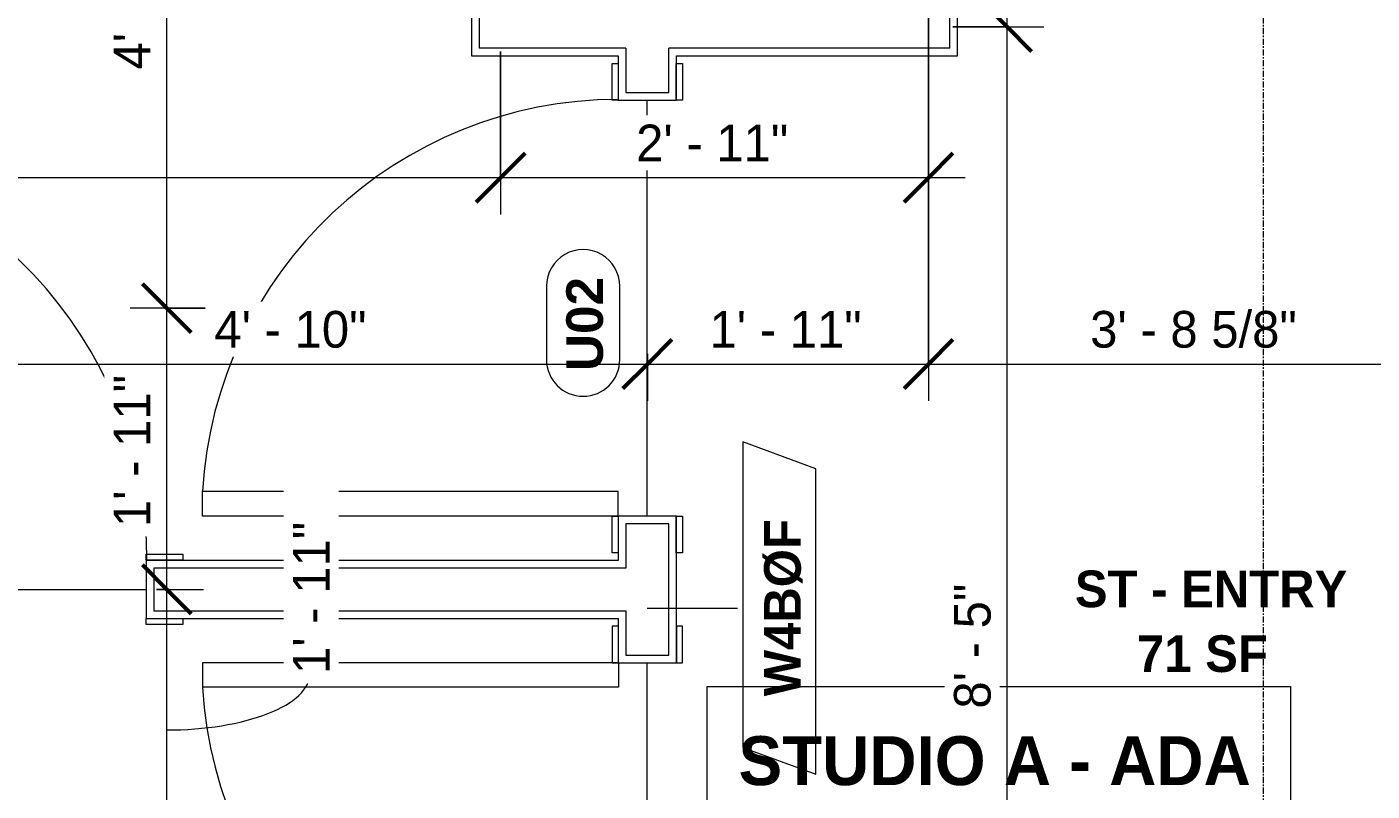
# Model space of a CAD drawing. Header units: inches. Extents: x -4058 to -1781, y 9814 to 12264.
# Drawn here: x -3255.5 to -3145.4, y 11781.2 to 11843.7 of the extents above; entities that cross this region are included whole.
import ezdxf

# ---------------------------------------------------------------- set-up
doc = ezdxf.new("R2010")
doc.units = ezdxf.units.IN
doc.header["$MEASUREMENT"] = 0
doc.linetypes.add('Grid Line 1_2_', pattern=[0.875, 0.5, -0.125, 0.125, -0.125])
for name, color, linetype, lineweight in [('A-ANNO-DIMS', 211, 'Continuous', 9), ('A-ANNO-DIMS-32', 211, 'Continuous', 9), ('A-AREA-IDEN', 2, 'Continuous', 9), ('A-DOOR-2', 31, 'Continuous', 9), ('A-DOOR-IDEN', 31, 'Continuous', 9), ('A-FLOR-2', 192, 'Continuous', 9), ('A-WALL-2', 113, 'Continuous', 9), ('A-WALL-IDEN', 211, 'Continuous', 9), ('S-GRID-1', 1, 'Grid Line 1_2_', 9)]:
    doc.layers.add(name, color=color, linetype=linetype, lineweight=lineweight)
doc.styles.add('Arial_B', font='arialbd.ttf', dxfattribs={"height": 3})
doc.styles.add('Century Gothic', font='ufonts.com_century-gothic.ttf', dxfattribs={"height": 3})
doc.styles.add('Century Gothic_B', font='GOTHICB.TTF', dxfattribs={"height": 3})
doc.styles.add('Century Gothic_B_1', font='GOTHICB.TTF', dxfattribs={"height": 4})
doc.dimstyles.new('MARKETING_DIMENSION', dxfattribs={"dimscale": 12, "dimtxt": 3.132505, "dimasz": 0.333333, "dimexe": 0.25, "dimexo": 0.166667, "dimgap": 0.041667, "dimtad": 1, "dimdec": 4, "dimrnd": 0.0625, "dimzin": 3, "dimdsep": 46, "dimlunit": 4, "dimtxsty": 'Century Gothic', "dimblk1": 'OBLIQUE', "dimblk2": 'OBLIQUE', "dimsah": 1, "dimcen": 0.09, "dimdle": 0.25, "dimazin": 0, "dimtfac": 1, "dimtdec": 4, "dimtix": 1, "dimtmove": 0, "dimatfit": 3, "dimfxl": 1, "dimtvp": 1, "dimtfill": 1, "dimfrac": 2, "dimtolj": 1, "dimtzin": 0, "dimarcsym": 2})
doc.dimstyles.new('THE_DIMENSION_STRING_1', dxfattribs={"dimscale": 12, "dimtxt": 3.132505, "dimasz": 0.333333, "dimexe": 0.25, "dimexo": 0.166667, "dimgap": 0.041667, "dimtad": 1, "dimdec": 4, "dimrnd": 0.0625, "dimzin": 3, "dimdsep": 46, "dimlunit": 4, "dimtxsty": 'Century Gothic', "dimblk1": 'OBLIQUE', "dimblk2": 'OBLIQUE', "dimsah": 1, "dimcen": 0.09, "dimdle": 0.25, "dimazin": 0, "dimtfac": 1, "dimtdec": 4, "dimtix": 1, "dimtmove": 1, "dimatfit": 3, "dimfxl": 1, "dimtvp": 1, "dimtfill": 1, "dimfrac": 2, "dimtolj": 1, "dimtzin": 0, "dimarcsym": 2})
doc.dimstyles.new('THE_DIMENSION_STRING_3', dxfattribs={"dimscale": 12, "dimtxt": 3.132505, "dimasz": 0.333333, "dimexe": 0.25, "dimexo": 0.166667, "dimgap": 0.041667, "dimtad": 1, "dimdec": 4, "dimrnd": 0.0625, "dimzin": 3, "dimdsep": 46, "dimlunit": 4, "dimtxsty": 'Century Gothic', "dimblk1": 'OBLIQUE', "dimblk2": 'OBLIQUE', "dimsah": 1, "dimcen": 0.09, "dimdle": 0.25, "dimazin": 0, "dimtfac": 1, "dimtdec": 4, "dimtix": 1, "dimtmove": 0, "dimatfit": 3, "dimfxl": 1, "dimtvp": 1, "dimtfill": 1, "dimfrac": 2, "dimtolj": 1, "dimtzin": 0, "dimarcsym": 2})
doc.dimstyles.new('THE_DIMENSION_STRING_4', dxfattribs={"dimscale": 12, "dimtxt": 3.132505, "dimasz": 0.333333, "dimexe": 0.25, "dimexo": 0.166667, "dimgap": 0.041667, "dimtad": 1, "dimdec": 4, "dimrnd": 0.0625, "dimzin": 3, "dimdsep": 46, "dimlunit": 4, "dimtxsty": 'Century Gothic', "dimblk1": 'OBLIQUE', "dimblk2": 'OBLIQUE', "dimsah": 1, "dimcen": 0.09, "dimdle": 0.25, "dimazin": 0, "dimtfac": 1, "dimtdec": 4, "dimtix": 1, "dimtmove": 0, "dimatfit": 3, "dimfxl": 1, "dimtvp": 1, "dimtfill": 1, "dimfrac": 2, "dimtolj": 1, "dimtzin": 0, "dimarcsym": 2})

# ---------------------------------------------------------------- blocks, each defined once
blk = doc.blocks.new('SWING - SINGLE - FLUSH - SWING - FLUSH - 2-10 x 6-8 - PRIVACY-4202130-UNITS PLANS - 3RD FLOOR')
at = {"layer": 'A-DOOR-2'}
for p, q in [((-20, 2.37), (-20, 2.87)), ((-20, 2.87), (-17, 2.87)), ((-17, 2.37), (-20, 2.37)), ((-17, 2.87), (-17, 2.37)), ((17, 2.37), (17, 2.87)), ((17, 2.87), (20, 2.87)), ((20, 2.37), (17, 2.37)), ((20, 2.87), (20, 2.37)), ((-20, -2.38), (-17, -2.38)), ((-20, -2.88), (-20, -2.38)), ((-17, -2.88), (-20, -2.88)), ((-17, -2.38), (-17, -2.88)), ((15, -2.38), (15, -36.38)), ((17, -2.38), (15, -2.38)), ((17, -2.38), (17, -36.38)), ((17, -2.38), (20, -2.38)), ((17, -2.88), (17, -2.38)), ((20, -2.88), (17, -2.88)), ((20, -2.38), (20, -2.88)), ((17, -36.38), (15, -36.38))]:
    blk.add_line(p, q, dxfattribs=at)
blk.add_arc((17, -2.38), 34.07, 180, 266.6343, dxfattribs=at)
blk = doc.blocks.new('SWING - SINGLE - FLUSH - SWING - FLUSH - 2-10 x 6-8 - PRIVACY-4202132-UNITS PLANS - 3RD FLOOR')
at = {"layer": 'A-DOOR-2'}
for p, q in [((-20, 2.37), (-20, 2.87)), ((-20, 2.87), (-17, 2.87)), ((-17, 2.37), (-20, 2.37)), ((-17, 2.87), (-17, 2.37)), ((17, 2.37), (17, 2.87)), ((17, 2.87), (20, 2.87)), ((20, 2.37), (17, 2.37)), ((20, 2.87), (20, 2.37)), ((-20, -2.38), (-17, -2.38)), ((-20, -2.88), (-20, -2.38)), ((-17, -2.88), (-20, -2.88)), ((-17, -2.38), (-17, -2.88)), ((15, -2.38), (15, -36.38)), ((17, -2.38), (15, -2.38)), ((17, -2.38), (17, -36.38)), ((17, -2.38), (20, -2.38)), ((17, -2.88), (17, -2.38)), ((20, -2.88), (17, -2.88)), ((20, -2.38), (20, -2.88)), ((17, -36.38), (15, -36.38))]:
    blk.add_line(p, q, dxfattribs=at)
blk.add_arc((17, -2.38), 34.07, 180, 266.6343, dxfattribs=at)
blk = doc.blocks.new('SWING - SINGLE - FLUSH - SWING - FLUSH - 2-10 x 6-8 - PRIVACY-4202129-UNITS PLANS - 3RD FLOOR')
at = {"layer": 'A-DOOR-2'}
for p, q in [((15, 2.37), (15, 36.38)), ((17, 36.38), (15, 36.38)), ((17, 2.37), (17, 36.38)), ((-17, 2.87), (-20, 2.87)), ((-20, 2.87), (-20, 2.37)), ((-20, 2.37), (-17, 2.37)), ((-17, 2.37), (-17, 2.87)), ((17, 2.37), (15, 2.37)), ((20, 2.87), (17, 2.87)), ((17, 2.87), (17, 2.37)), ((17, 2.37), (20, 2.37)), ((20, 2.37), (20, 2.87)), ((-17, -2.38), (-20, -2.38)), ((-20, -2.38), (-20, -2.88)), ((-20, -2.88), (-17, -2.88)), ((-17, -2.88), (-17, -2.38)), ((20, -2.38), (17, -2.38)), ((17, -2.38), (17, -2.88)), ((17, -2.88), (20, -2.88)), ((20, -2.88), (20, -2.38))]:
    blk.add_line(p, q, dxfattribs=at)
blk.add_arc((17, 2.37), 34.07, 93.3657, 180, dxfattribs=at)
blk = doc.blocks.new('DIMBLOCK704-UNITS PLANS - 3RD FLOOR')
at = {"layer": 'A-ANNO-DIMS-32', "lineweight": 50}
for p, q in [((-3244.03, 11797.74), (-3246.03, 11799.74)), ((-3244.03, 11797.74), (-3242.03, 11795.74)), ((-3244.03, 11774.74), (-3246.03, 11776.74)), ((-3244.03, 11774.74), (-3242.03, 11772.74))]:
    blk.add_line(p, q, dxfattribs=at)
at = {"layer": 'A-ANNO-DIMS-32'}
for p, q in [((-3244.86, 11797.74), (-3241.03, 11797.74)), ((-3244.03, 11797.74), (-3244.86, 11797.74)), ((-3244.03, 11774.74), (-3244.03, 11797.74)), ((-3226.78, 11774.74), (-3247.03, 11774.74)), ((-3244.03, 11774.74), (-3226.78, 11774.74))]:
    blk.add_line(p, q, dxfattribs=at)
blk.add_ellipse((-3244.03, 11790.82), major_axis=(-11.7, 0), ratio=0.391161, start_param=1.570796, end_param=3.141593, dxfattribs=at)
at = {"layer": 'A-ANNO-DIMS-32', "color": 0, "insert": (-3233.72, 11790.82), "char_height": 3, "width": 15.394, "attachment_point": 1, "rotation": 90, "line_spacing_factor": 0.984502, "style": 'Century Gothic', "bg_fill": 3, "box_fill_scale": 1.25, "bg_fill_color": 256, "bg_fill_true_color": 13158600, "bg_fill_transparency": 0}
blk.add_mtext('1\' - 11"', dxfattribs=at)
blk = doc.blocks.new('_Oblique')
at = {"color": 0, "linetype": 'ByBlock', "lineweight": -2}
blk.add_line((-0.5, -0.5), (0.5, 0.5), dxfattribs=at)
blk = doc.blocks.new('DIMBLOCK705-UNITS PLANS - 3RD FLOOR')
at = {"layer": 'A-ANNO-DIMS-32', "lineweight": 50}
for p, q in [((-3244.03, 11820.74), (-3246.03, 11822.74)), ((-3244.03, 11820.74), (-3242.03, 11818.74)), ((-3244.03, 11797.74), (-3246.03, 11799.74)), ((-3244.03, 11797.74), (-3242.03, 11795.74))]:
    blk.add_line(p, q, dxfattribs=at)
at = {"layer": 'A-ANNO-DIMS-32'}
for p, q in [((-3228.82, 11820.74), (-3247.03, 11820.74)), ((-3244.03, 11797.74), (-3244.03, 11820.74)), ((-3244.03, 11820.74), (-3228.82, 11820.74)), ((-3244.86, 11797.74), (-3241.03, 11797.74)), ((-3244.03, 11797.74), (-3244.86, 11797.74))]:
    blk.add_line(p, q, dxfattribs=at)
at = {"layer": 'A-ANNO-DIMS-32', "color": 0, "insert": (-3248.38, 11802.83), "char_height": 3, "width": 15.394, "attachment_point": 1, "rotation": 90, "line_spacing_factor": 0.984502, "style": 'Century Gothic', "bg_fill": 3, "box_fill_scale": 1.25, "bg_fill_color": 256, "bg_fill_true_color": 13158600, "bg_fill_transparency": 0}
blk.add_mtext('1\' - 11"', dxfattribs=at)
blk = doc.blocks.new('DIMBLOCK706-UNITS PLANS - 3RD FLOOR')
at = {"layer": 'A-ANNO-DIMS-32', "lineweight": 50}
for p, q in [((-3244.03, 11880.24), (-3246.03, 11882.24)), ((-3244.03, 11880.24), (-3242.03, 11878.24)), ((-3244.03, 11820.74), (-3246.03, 11822.74)), ((-3244.03, 11820.74), (-3242.03, 11818.74))]:
    blk.add_line(p, q, dxfattribs=at)
at = {"layer": 'A-ANNO-DIMS-32'}
for p, q in [((-3221.85, 11880.24), (-3247.03, 11880.24)), ((-3244.03, 11820.74), (-3244.03, 11880.24)), ((-3244.03, 11880.24), (-3221.85, 11880.24)), ((-3228.82, 11820.74), (-3247.03, 11820.74)), ((-3244.03, 11820.74), (-3228.82, 11820.74))]:
    blk.add_line(p, q, dxfattribs=at)
at = {"layer": 'A-ANNO-DIMS-32', "color": 0, "insert": (-3248.38, 11840.25), "char_height": 3, "width": 24.5827, "attachment_point": 1, "rotation": 90, "line_spacing_factor": 0.984502, "style": 'Century Gothic', "bg_fill": 3, "box_fill_scale": 1.25, "bg_fill_color": 256, "bg_fill_true_color": 13158600, "bg_fill_transparency": 0}
blk.add_mtext('4\' - 11 1/2"', dxfattribs=at)
blk = doc.blocks.new('DIMBLOCK710-UNITS PLANS - 3RD FLOOR')
at = {"layer": 'A-ANNO-DIMS-32'}
for p, q in [((-3262.72, 11825.61), (-3262.72, 11813.17)), ((-3262.72, 11816.17), (-3262.72, 11825.61)), ((-3204.72, 11817), (-3204.72, 11813.17)), ((-3204.72, 11816.17), (-3204.72, 11817)), ((-3262.72, 11816.17), (-3204.72, 11816.17))]:
    blk.add_line(p, q, dxfattribs=at)
at = {"layer": 'A-ANNO-DIMS-32', "lineweight": 50}
for p, q in [((-3262.72, 11816.17), (-3260.72, 11818.17)), ((-3204.72, 11816.17), (-3202.72, 11818.17)), ((-3262.72, 11816.17), (-3264.72, 11814.17)), ((-3204.72, 11816.17), (-3206.72, 11814.17))]:
    blk.add_line(p, q, dxfattribs=at)
at = {"layer": 'A-ANNO-DIMS-32', "color": 0, "insert": (-3240.14, 11820.51), "char_height": 3, "width": 15.394, "attachment_point": 1, "line_spacing_factor": 0.984502, "style": 'Century Gothic', "bg_fill": 3, "box_fill_scale": 1.25, "bg_fill_color": 256, "bg_fill_true_color": 13158600, "bg_fill_transparency": 0}
blk.add_mtext('4\' - 10"', dxfattribs=at)
blk = doc.blocks.new('DIMBLOCK711-UNITS PLANS - 3RD FLOOR')
at = {"layer": 'A-ANNO-DIMS-32'}
for p, q in [((-3181.72, 11841.74), (-3181.72, 11813.17)), ((-3181.72, 11816.17), (-3181.72, 11841.74)), ((-3204.72, 11817), (-3204.72, 11813.17)), ((-3204.72, 11816.17), (-3204.72, 11817)), ((-3204.72, 11816.17), (-3178.72, 11816.17))]:
    blk.add_line(p, q, dxfattribs=at)
at = {"layer": 'A-ANNO-DIMS-32', "lineweight": 50}
for p, q in [((-3204.72, 11816.17), (-3202.72, 11818.17)), ((-3181.72, 11816.17), (-3179.72, 11818.17)), ((-3204.72, 11816.17), (-3206.72, 11814.17)), ((-3181.72, 11816.17), (-3183.72, 11814.17))]:
    blk.add_line(p, q, dxfattribs=at)
at = {"layer": 'A-ANNO-DIMS-32', "color": 0, "insert": (-3199.64, 11820.51), "char_height": 3, "width": 15.394, "attachment_point": 1, "line_spacing_factor": 0.984502, "style": 'Century Gothic', "bg_fill": 3, "box_fill_scale": 1.25, "bg_fill_color": 256, "bg_fill_true_color": 13158600, "bg_fill_transparency": 0}
blk.add_mtext('1\' - 11"', dxfattribs=at)
blk = doc.blocks.new('Wall Tag - Arch Wall-3956453-UNITS PLANS - 3RD FLOOR')
at = {"layer": 'A-WALL-IDEN'}
for p, q in [((-0.3561, 0.0937), (-0.4244, -0.0937)), ((0.4244, 0.0937), (-0.3561, 0.0937)), ((0.3561, -0.0937), (0.4244, 0.0937)), ((-0.4244, -0.0937), (0.3561, -0.0937))]:
    blk.add_line(p, q, dxfattribs=at)
blk = doc.blocks.new('Door Tag - Type Mark-2601225-UNITS PLANS - 3RD FLOOR')
at = {"layer": 'A-DOOR-IDEN'}
for p, q in [((0.09375, 0.09375), (-0.09375, 0.09375)), ((-0.09375, -0.09375), (0.09375, -0.09375))]:
    blk.add_line(p, q, dxfattribs=at)
for centre, start, end in [((-0.09375, 0), 90, 270), ((0.09375, 0), 270, 90)]:
    blk.add_arc(centre, 0.09375, start, end, dxfattribs=at)
blk = doc.blocks.new('DIMBLOCK915-UNITS PLANS - 3RD FLOOR')
at = {"layer": 'A-ANNO-DIMS-32'}
for p, q in [((-3181.72, 11844.79), (-3181.72, 11813.17)), ((-3181.72, 11816.17), (-3181.72, 11844.79)), ((-3137.12, 11821.97), (-3137.12, 11813.17)), ((-3137.12, 11816.17), (-3137.12, 11821.97)), ((-3184.72, 11816.17), (-3134.12, 11816.17))]:
    blk.add_line(p, q, dxfattribs=at)
at = {"layer": 'A-ANNO-DIMS-32', "lineweight": 50}
for p, q in [((-3181.72, 11816.17), (-3179.72, 11818.17)), ((-3137.12, 11816.17), (-3135.12, 11818.17)), ((-3181.72, 11816.17), (-3183.72, 11814.17)), ((-3137.12, 11816.17), (-3139.12, 11814.17))]:
    blk.add_line(p, q, dxfattribs=at)
at = {"layer": 'A-ANNO-DIMS-32', "color": 0, "insert": (-3168.5, 11820.51), "char_height": 3, "width": 21.7784, "attachment_point": 1, "line_spacing_factor": 0.984502, "style": 'Century Gothic', "bg_fill": 3, "box_fill_scale": 1.25, "bg_fill_color": 256, "bg_fill_true_color": 13158600, "bg_fill_transparency": 0}
blk.add_mtext('3\' - 8 5/8"', dxfattribs=at)
blk = doc.blocks.new('DIMBLOCK959-UNITS PLANS - 3RD FLOOR')
at = {"layer": 'A-ANNO-DIMS-32'}
for p, q in [((-3175.3, 11739.74), (-3175.3, 11846.74)), ((-3179.72, 11843.74), (-3172.3, 11843.74)), ((-3175.3, 11843.74), (-3179.72, 11843.74)), ((-3190.72, 11742.74), (-3172.3, 11742.74)), ((-3175.3, 11742.74), (-3190.72, 11742.74))]:
    blk.add_line(p, q, dxfattribs=at)
at = {"layer": 'A-ANNO-DIMS-32', "lineweight": 50}
for p, q in [((-3175.3, 11843.74), (-3177.3, 11845.74)), ((-3175.3, 11843.74), (-3173.3, 11841.74)), ((-3175.3, 11742.74), (-3177.3, 11744.74)), ((-3175.3, 11742.74), (-3173.3, 11740.74))]:
    blk.add_line(p, q, dxfattribs=at)
at = {"layer": 'A-ANNO-DIMS-32', "color": 0, "insert": (-3179.64, 11787.99), "char_height": 3, "width": 12.5897, "attachment_point": 1, "rotation": 90, "line_spacing_factor": 0.984502, "style": 'Century Gothic', "bg_fill": 3, "box_fill_scale": 1.25, "bg_fill_color": 256, "bg_fill_true_color": 13158600, "bg_fill_transparency": 0}
blk.add_mtext('8\' - 5"', dxfattribs=at)
blk = doc.blocks.new('DIMBLOCK1377-UNITS PLANS - 3RD FLOOR')
at = {"layer": 'A-ANNO-DIMS-32'}
for p, q in [((-3216.72, 11841.74), (-3216.72, 11828.41)), ((-3216.72, 11831.41), (-3216.72, 11841.74)), ((-3181.72, 11841.74), (-3181.72, 11828.41)), ((-3181.72, 11831.41), (-3181.72, 11841.74)), ((-3178.72, 11831.41), (-3216.72, 11831.41))]:
    blk.add_line(p, q, dxfattribs=at)
at = {"layer": 'A-ANNO-DIMS-32', "lineweight": 50}
for p, q in [((-3216.72, 11831.41), (-3214.72, 11833.41)), ((-3181.72, 11831.41), (-3179.72, 11833.41)), ((-3216.72, 11831.41), (-3218.72, 11829.41)), ((-3181.72, 11831.41), (-3183.72, 11829.41))]:
    blk.add_line(p, q, dxfattribs=at)
at = {"layer": 'A-ANNO-DIMS-32', "color": 0, "insert": (-3205.64, 11835.75), "char_height": 3, "width": 15.394, "attachment_point": 1, "line_spacing_factor": 0.984502, "style": 'Century Gothic', "bg_fill": 3, "box_fill_scale": 1.25, "bg_fill_color": 256, "bg_fill_true_color": 13158600, "bg_fill_transparency": 0}
blk.add_mtext('2\' - 11"', dxfattribs=at)
blk = doc.blocks.new('DIMBLOCK1378-UNITS PLANS - 3RD FLOOR')
at = {"layer": 'A-ANNO-DIMS-32'}
for p, q in [((-3216.72, 11841.74), (-3216.72, 11828.41)), ((-3216.72, 11831.41), (-3216.72, 11841.74)), ((-3338.72, 11830.58), (-3338.72, 11834.41)), ((-3216.72, 11831.41), (-3341.72, 11831.41)), ((-3338.72, 11831.41), (-3338.72, 11830.58))]:
    blk.add_line(p, q, dxfattribs=at)
at = {"layer": 'A-ANNO-DIMS-32', "lineweight": 50}
for p, q in [((-3338.72, 11831.41), (-3336.72, 11833.41)), ((-3216.72, 11831.41), (-3214.72, 11833.41)), ((-3338.72, 11831.41), (-3340.72, 11829.41)), ((-3216.72, 11831.41), (-3218.72, 11829.41))]:
    blk.add_line(p, q, dxfattribs=at)
at = {"layer": 'A-ANNO-DIMS-32', "color": 0, "insert": (-3284.14, 11835.75), "char_height": 3, "width": 15.394, "attachment_point": 1, "line_spacing_factor": 0.984502, "style": 'Century Gothic', "bg_fill": 3, "box_fill_scale": 1.25, "bg_fill_color": 256, "bg_fill_true_color": 13158600, "bg_fill_transparency": 0}
blk.add_mtext('10\' - 2"', dxfattribs=at)

msp = doc.modelspace()

# ---------------------------------------------------------------- linework, layer by layer
at = {"layer": 'A-AREA-IDEN', "flags": 128}
msp.add_lwpolyline([(-3199.81858, 11789.79343), (-3152.11591, 11789.79343), (-3152.11591, 11771.34429), (-3199.81858, 11771.34429)], close=True, dxfattribs=at)
at = {"layer": 'A-FLOR-2'}
for p, q in [((-3204.72374, 11803.7394), (-3204.72374, 11837.7394)), ((-3279.72374, 11797.7394), (-3245.72374, 11797.7394)), ((-3204.72374, 11757.7394), (-3204.72374, 11791.7394))]:
    msp.add_line(p, q, dxfattribs=at)
at = {"layer": 'A-WALL-2'}
for p, q in [((-3179.97374, 11841.9894), (-3179.97374, 11911.11899)), ((-3179.34874, 11841.3644), (-3179.34874, 11911.11899)), ((-3219.09874, 11849.2394), (-3219.09874, 11841.3644)), ((-3218.47374, 11848.6144), (-3218.47374, 11841.9894)), ((-3219.09874, 11841.3644), (-3207.09874, 11841.3644)), ((-3206.47374, 11841.9894), (-3218.47374, 11841.9894)), ((-3207.09874, 11841.3644), (-3207.09874, 11837.7394)), ((-3206.47374, 11841.9894), (-3206.47374, 11838.3644)), ((-3202.97374, 11838.3644), (-3202.97374, 11841.9894)), ((-3179.97374, 11841.9894), (-3202.97374, 11841.9894)), ((-3202.34874, 11837.7394), (-3202.34874, 11841.3644)), ((-3202.34874, 11841.3644), (-3179.34874, 11841.3644)), ((-3206.47374, 11838.3644), (-3202.97374, 11838.3644)), ((-3207.09874, 11837.7394), (-3202.34874, 11837.7394)), ((-3202.34874, 11803.7394), (-3207.09874, 11803.7394)), ((-3207.09874, 11803.7394), (-3207.09874, 11800.1144)), ((-3202.34874, 11791.7394), (-3202.34874, 11803.7394)), ((-3202.97374, 11803.1144), (-3206.47374, 11803.1144)), ((-3206.47374, 11803.1144), (-3206.47374, 11799.4894)), ((-3202.97374, 11792.3644), (-3202.97374, 11803.1144)), ((-3207.09874, 11800.1144), (-3245.72374, 11800.1144)), ((-3245.72374, 11800.1144), (-3245.72374, 11795.3644)), ((-3206.47374, 11799.4894), (-3245.09874, 11799.4894)), ((-3245.09874, 11799.4894), (-3245.09874, 11795.9894)), ((-3245.72374, 11795.3644), (-3207.09874, 11795.3644)), ((-3245.09874, 11795.9894), (-3206.47374, 11795.9894)), ((-3207.09874, 11795.3644), (-3207.09874, 11791.7394)), ((-3206.47374, 11795.9894), (-3206.47374, 11792.3644)), ((-3207.09874, 11791.7394), (-3202.34874, 11791.7394)), ((-3206.47374, 11792.3644), (-3202.97374, 11792.3644))]:
    msp.add_line(p, q, dxfattribs=at)
at = {"layer": 'A-WALL-IDEN'}
msp.add_line((-3204.72374, 11796.217), (-3197.34182, 11796.217), dxfattribs=at)

# ---------------------------------------------------------------- block references
at = {"layer": 'A-DOOR-2'}
for name, p, rotation in [('SWING - SINGLE - FLUSH - SWING - FLUSH - 2-10 x 6-8 - PRIVACY-4202130-UNITS PLANS - 3RD FLOOR', (-3204.72374, 11820.7394), 270.0000000000333), ('SWING - SINGLE - FLUSH - SWING - FLUSH - 2-10 x 6-8 - PRIVACY-4202132-UNITS PLANS - 3RD FLOOR', (-3262.72374, 11797.7394), 180), ('SWING - SINGLE - FLUSH - SWING - FLUSH - 2-10 x 6-8 - PRIVACY-4202129-UNITS PLANS - 3RD FLOOR', (-3204.72374, 11774.7394), 90.00000000003335)]:
    msp.add_blockref(name, p, dxfattribs=dict(at, rotation=rotation))
at = {"layer": 'A-WALL-IDEN', "xscale": 31.99999999999999, "yscale": 31.99999999999999, "zscale": 31.99999999999999, "rotation": 89.99999999999955}
msp.add_blockref('Wall Tag - Arch Wall-3956453-UNITS PLANS - 3RD FLOOR', (-3193.9238, 11796.217), dxfattribs=at)

# ---------------------------------------------------------------- texts
at = {"layer": 'A-AREA-IDEN', "attachment_point": 1}
for s, insert, char_height, width, style in [('ST - ENTRY', (-3169.74992, 11799.28148), 3, 24.745, 'Century Gothic_B'), ('71 SF', (-3164.66646, 11793.98435), 3, 12.423, 'Century Gothic_B'), ('STUDIO A - ADA', (-3197.25858, 11785.73343), 4, 51.51, 'Century Gothic_B_1')]:
    msp.add_mtext(s, dxfattribs=dict(at, insert=insert, char_height=char_height, width=width, style=style))
at = {"layer": 'A-WALL-IDEN', "insert": (-3195.17134, 11789.00108), "char_height": 3, "width": 17.372, "attachment_point": 1, "rotation": 90, "style": 'Century Gothic_B'}
msp.add_mtext('W4BØF', dxfattribs=at)

# ---------------------------------------------------------------- next in the draw order: dimensions: what is measured, and where the dimension line sits
at = {"layer": 'A-ANNO-DIMS'}
dim = msp.add_linear_dim(base=(-3244.03188, 11797.7394), p1=(-3224.78422, 11774.7394), p2=(-3246.8603, 11797.7394), angle=90, dimstyle='THE_DIMENSION_STRING_1', override={"dimpost": '<>', "dimfxl": 31.880297}, dxfattribs=at)
dim.commit()
dim.dimension.update_dxf_attribs({"geometry": 'DIMBLOCK704-UNITS PLANS - 3RD FLOOR', "text_midpoint": (-3231.71778, 11798.51226), "dimtype": 160, "text_rotation": 90})

# ---------------------------------------------------------------- next in the draw order: dimensions: what is measured, and where the dimension line sits
dim = msp.add_linear_dim(base=(-3244.03188, 11820.7394), p1=(-3246.8603, 11797.7394), p2=(-3226.81633, 11820.7394), angle=90, dimstyle='THE_DIMENSION_STRING_3', override={"dimpost": '<>', "dimfxl": 30.508373}, dxfattribs=at)
dim.commit()
dim.dimension.update_dxf_attribs({"geometry": 'DIMBLOCK705-UNITS PLANS - 3RD FLOOR', "text_midpoint": (-3246.03188, 11809.2394)})

# ---------------------------------------------------------------- next in the draw order: dimensions: what is measured, and where the dimension line sits
dim = msp.add_linear_dim(base=(-3244.03188, 11880.2394), p1=(-3226.81633, 11820.7394), p2=(-3219.84874, 11880.2394), angle=90, dimstyle='THE_DIMENSION_STRING_3', override={"dimpost": '<>', "dimfxl": 59.906572}, dxfattribs=at)
dim.commit()
dim.dimension.update_dxf_attribs({"geometry": 'DIMBLOCK706-UNITS PLANS - 3RD FLOOR', "text_midpoint": (-3246.27355, 11850.4894)})

# ---------------------------------------------------------------- next in the draw order: dimensions: what is measured, and where the dimension line sits
dim = msp.add_linear_dim(base=(-3204.72374, 11816.16916), p1=(-3262.72374, 11827.61277), p2=(-3204.72374, 11818.99759), angle=0, dimstyle='THE_DIMENSION_STRING_3', override={"dimpost": '<>', "dimfxl": 58.636348}, dxfattribs=at)
dim.commit()
dim.dimension.update_dxf_attribs({"geometry": 'DIMBLOCK710-UNITS PLANS - 3RD FLOOR', "text_midpoint": (-3233.72374, 11818.24462)})

# ---------------------------------------------------------------- next in the draw order: texts
at = {"layer": 'A-DOOR-IDEN', "insert": (-3211.35359, 11815.60033), "char_height": 3, "width": 9.393, "attachment_point": 1, "rotation": 90, "style": 'Arial_B'}
msp.add_mtext('U02', dxfattribs=at)

# ---------------------------------------------------------------- next in the draw order: dimensions: what is measured, and where the dimension line sits
at = {"layer": 'A-ANNO-DIMS'}
dim = msp.add_linear_dim(base=(-3181.72374, 11816.16916), p1=(-3204.72374, 11818.99759), p2=(-3181.72374, 11843.7394), angle=0, dimstyle='THE_DIMENSION_STRING_3', override={"dimpost": '<>', "dimfxl": 33.781018}, dxfattribs=at)
dim.commit()
dim.dimension.update_dxf_attribs({"geometry": 'DIMBLOCK711-UNITS PLANS - 3RD FLOOR', "text_midpoint": (-3193.22374, 11818.16916)})

# ---------------------------------------------------------------- next in the draw order: block references
at = {"layer": 'A-DOOR-IDEN', "xscale": 31.99999999999999, "yscale": 31.99999999999999, "zscale": 31.99999999999999, "rotation": 89.99999999999955}
msp.add_blockref('Door Tag - Type Mark-2601225-UNITS PLANS - 3RD FLOOR', (-3209.97374, 11819.53221), dxfattribs=at)

# ---------------------------------------------------------------- next in the draw order: dimensions: what is measured, and where the dimension line sits
at = {"layer": 'A-ANNO-DIMS'}
dim = msp.add_linear_dim(base=(-3137.12374, 11816.16916), p1=(-3181.72374, 11846.79175), p2=(-3137.12374, 11823.96693), dimstyle='THE_DIMENSION_STRING_4', override={"dimpost": '<>', "dimfxl": 50.101224}, dxfattribs=at)
dim.commit()
dim.dimension.update_dxf_attribs({"geometry": 'DIMBLOCK915-UNITS PLANS - 3RD FLOOR', "text_midpoint": (-3159.42374, 11818.41083)})

# ---------------------------------------------------------------- next in the draw order: linework, layer by layer
at = {"layer": 'S-GRID-1'}
msp.add_line((-3154.32374, 9814.0266), (-3154.32374, 12247.50061), dxfattribs=at)

# ---------------------------------------------------------------- next in the draw order: dimensions: what is measured, and where the dimension line sits
at = {"layer": 'A-ANNO-DIMS'}
dim = msp.add_linear_dim(base=(-3175.29825, 11843.7394), p1=(-3192.72374, 11742.7394), p2=(-3181.72374, 11843.7394), angle=90, dimstyle='THE_DIMENSION_STRING_4', override={"dimpost": '<>', "dimfxl": 101.597244}, dxfattribs=at)
dim.commit()
dim.dimension.update_dxf_attribs({"geometry": 'DIMBLOCK959-UNITS PLANS - 3RD FLOOR', "text_midpoint": (-3177.37371, 11793.2394)})

# ---------------------------------------------------------------- next in the draw order: dimensions: what is measured, and where the dimension line sits
dim = msp.add_linear_dim(base=(-3216.72374, 11831.40685), p1=(-3181.72374, 11843.7394), p2=(-3216.72374, 11843.7394), dimstyle='MARKETING_DIMENSION', override={"dimpost": '<>', "dimfxl": 35}, dxfattribs=at)
dim.commit()
dim.dimension.update_dxf_attribs({"geometry": 'DIMBLOCK1377-UNITS PLANS - 3RD FLOOR', "text_midpoint": (-3199.22374, 11833.44458)})

# ---------------------------------------------------------------- next in the draw order: dimensions: what is measured, and where the dimension line sits
dim = msp.add_linear_dim(base=(-3338.72374, 11831.40685), p1=(-3216.72374, 11843.7394), p2=(-3338.72374, 11828.57842), dimstyle='MARKETING_DIMENSION', override={"dimpost": '<>', "dimfxl": 122.93842}, dxfattribs=at)
dim.commit()
dim.dimension.update_dxf_attribs({"geometry": 'DIMBLOCK1378-UNITS PLANS - 3RD FLOOR', "text_midpoint": (-3277.72374, 11833.48231)})

doc.saveas('drawing.dxf')
